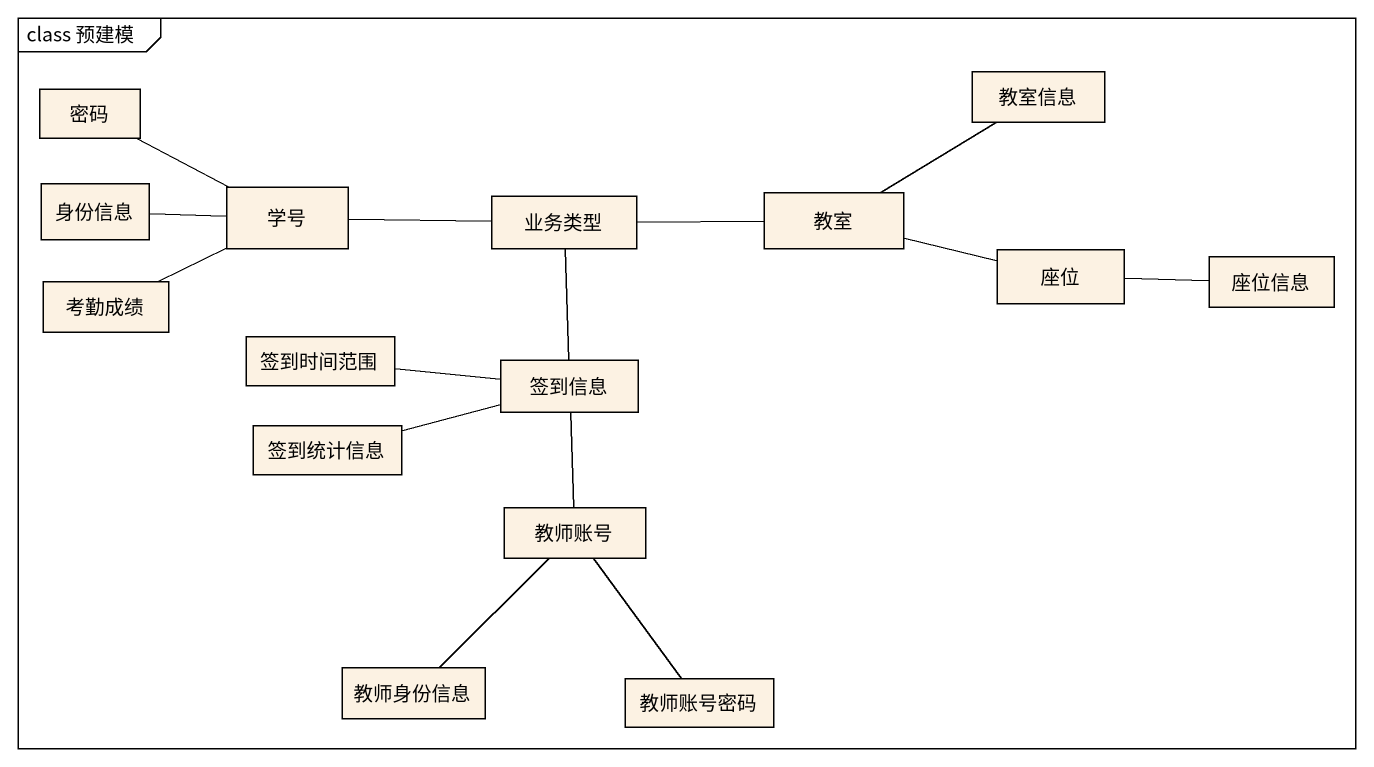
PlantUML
@startuml
mainframe class 预建模
hide circle
hide empty members
class 密码
class 教室信息
class 身份信息
class 学号
class 业务类型
class 教室
class 座位
class 座位信息
class 考勤成绩
class 签到时间范围
class 签到信息
class 签到统计信息
class 教师账号
class 教师身份信息
class 教师账号密码
密码 -right- 学号
身份信息 -right- 学号
学号 -right- 业务类型
业务类型 -right- 教室
业务类型 -- 签到信息
教室 -up- 教室信息
教室 -right- 座位
座位 -right- 座位信息
考勤成绩 -right- 学号
签到时间范围 -right- 签到信息
签到统计信息 -right- 签到信息
教师账号 -up- 签到信息
教师账号 -- 教师账号密码
教师身份信息 -up- 教师账号
@enduml
